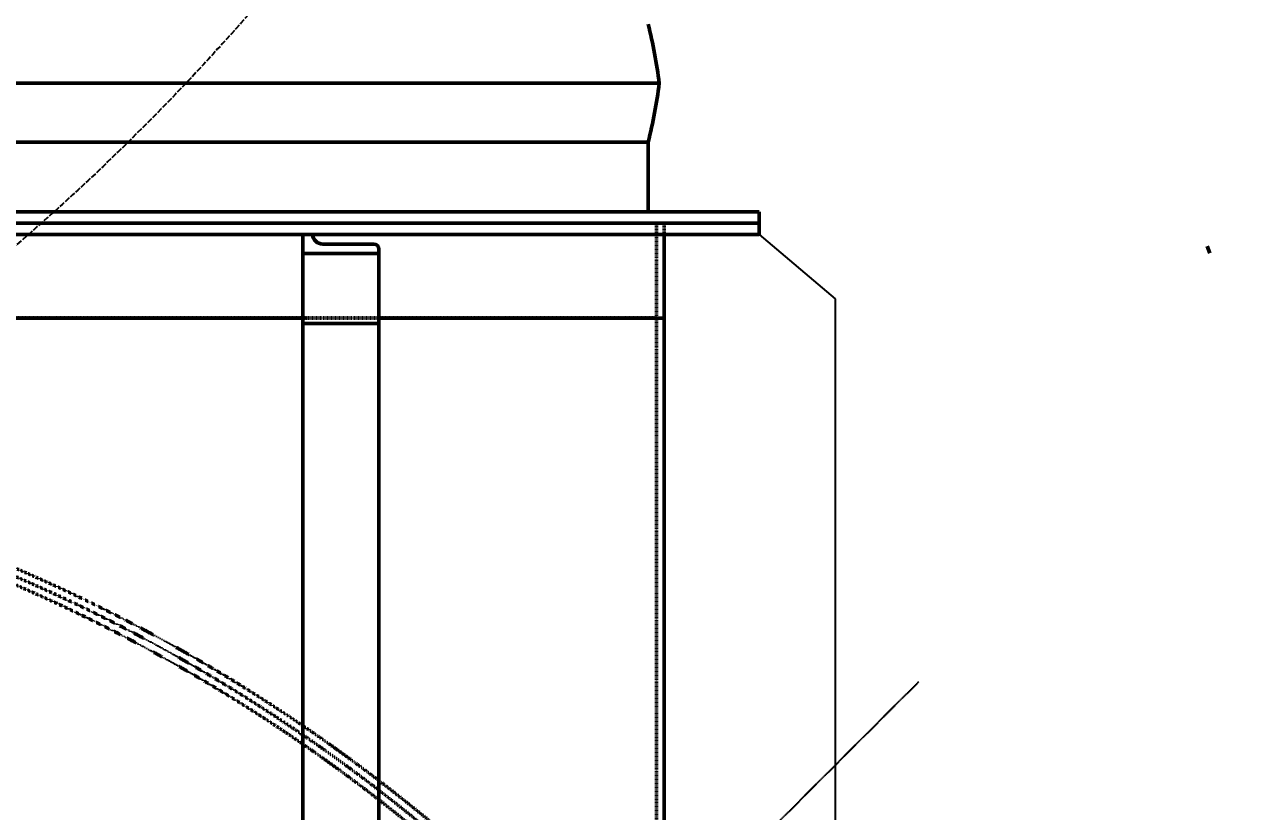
# Model space of a CAD drawing. Header units: millimetres. Extents: x -1263456 to 2767218, y -83310 to 50301.
# Drawn here: x 1091237 to 1092514, y -66149 to -65321 of the extents above; entities that cross this region are included whole.
import ezdxf

# ---------------------------------------------------------------- set-up
doc = ezdxf.new("R2010")
doc.units = ezdxf.units.MM
for name, pattern in [('AM_ISO02W050', [7.5, 6, -1.5]), ('AUSGEZOGEN', [0]), ('DASHED', [0.75, 0.5, -0.25]), ('DOT_CENTER', [14, 12, -1, 0, -1])]:
    doc.linetypes.add(name, pattern=pattern)
doc.layers.get('0').update_dxf_attribs({"color": 255, "lineweight": 50})
doc.layers.get('Defpoints').update_dxf_attribs({"linetype": 'AUSGEZOGEN'})
for name, color, linetype, lineweight in [('1', 2, 'Continuous', 25), ('AM_0', 7, 'Continuous', 50), ('AM_3', 6, 'AM_ISO02W050', 25), ('AM_5', 3, 'Continuous', 25)]:
    doc.layers.add(name, color=color, linetype=linetype, lineweight=lineweight)
doc.styles.get("Standard").update_dxf_attribs({"font": 'ISOCP.SHX', "width": 0.7})
doc.dimstyles.new('AM_ISO$0', dxfattribs={"dimtxt": 3.5, "dimasz": 3.5, "dimexe": 1, "dimexo": 1, "dimgap": 1.5, "dimtad": 1, "dimdsep": 46, "dimtxsty": 'Standard', "dimcen": 0, "dimclrd": 256, "dimclre": 256, "dimclrt": 2, "dimazin": 2, "dimtp": 0.1, "dimtm": 0.1, "dimtfac": 0.71, "dimtmove": 0, "dimatfit": 3, "dimfxl": 1, "dimlwd": -1, "dimlwe": -1, "dimarcsym": 1})
doc.dimstyles.new('AM_ISO$2', dxfattribs={"dimtxt": 3.25, "dimasz": 3.25, "dimexe": 1, "dimexo": 1, "dimgap": 1.5, "dimtad": 1, "dimdsep": 46, "dimtxsty": 'Standard', "dimcen": 0, "dimclrd": 256, "dimclre": 256, "dimclrt": 2, "dimazin": 2, "dimtp": 0.1, "dimtm": 0.1, "dimtfac": 0.71, "dimtmove": 0, "dimatfit": 3, "dimfxl": 1, "dimlwd": -1, "dimlwe": -1, "dimarcsym": 1})

# ---------------------------------------------------------------- blocks, each defined once
blk = doc.blocks.new('*D240')
at = {"layer": 'AM_5', "transparency": 16777216}
for p, q in [((1090659.9, -46860.2), (1090659.9, -49419.7)), ((1096659.9, -70454.3), (1096659.9, -49269.7)), ((1090922.4, -49344.7), (1096397.4, -49344.7))]:
    blk.add_line(p, q, dxfattribs=at)
for points in [[(1090922.4, -49300.9), (1090922.4, -49388.4), (1090659.9, -49344.7)], [(1096397.4, -49300.9), (1096397.4, -49388.4), (1096659.9, -49344.7)]]:
    blk.add_solid(points, dxfattribs=at)
at = {"layer": 'Defpoints', "color": 0, "transparency": 16777216}
for p in [(1090659.9, -46785.2), (1096659.9, -49344.7), (1096659.9, -70529.3, 93.7)]:
    blk.add_point(p, dxfattribs=at)
at = {"layer": 'AM_5', "color": 2, "transparency": 16777216, "insert": (1093659.9, -49100.9), "char_height": 262.5, "attachment_point": 5, "bg_fill": 3, "box_fill_scale": 1.1, "bg_fill_color": 256, "bg_fill_true_color": 13158600, "bg_fill_transparency": 0}
blk.add_mtext('6000', dxfattribs=at)
blk = doc.blocks.new('p1_4__1024', base_point=(-23056.7, 6726.9))
at = {"color": 7, "linetype": 'Continuous'}
for p, q in [((-23056.7, 7530.5), (-23056.7, 7510.5)), ((-23056.7, 7530.5), (-23052.2, 7530.5)), ((-23052.2, 7530.5), (-23046.7, 7530.5)), ((-23046.7, 7530.5), (-23046.7, 7530.5)), ((-23056.7, 7510.5), (-22976.7, 7510.5)), ((-23056.7, 7510.5), (-23056.7, 7442.5)), ((-23035.7, 7520.5), (-22982.2, 7520.5)), ((-22976.7, 7510.5), (-22976.7, 7515)), ((-22976.7, 7437), (-22976.7, 7510.5)), ((-23056.7, 7442.5), (-23056.7, 7436.8)), ((-23056.7, 7436.8), (-23056.7, 6726.9)), ((-22976.7, 7436.8), (-23056.7, 7436.8)), ((-22976.7, 7436.8), (-22976.7, 7437)), ((-22976.7, 6726.9), (-22976.7, 7436.8))]:
    blk.add_line(p, q, dxfattribs=at)
for centre, radius, start, end in [((-23035.7, 7531.5), 11, 185.2159, 270), ((-22982.2, 7515), 5.5, 0, 90)]:
    blk.add_arc(centre, radius, start, end, dxfattribs=at)
blk = doc.blocks.new('Ang_120x80x10__1025', base_point=(-26043.7, 2607.5))
blk.add_blockref('p1_4__1024', (-23056.7, 6726.9))
blk = doc.blocks.new('vent-lat')
at = {"color": 7, "linetype": 'Continuous'}
for p, q in [((50977, 105108), (26080, 105108)), ((26196, 104488), (50861, 104488)), ((50861, 104488), (50861, 103758)), ((52028, 103758), (25028, 103758)), ((52028, 103638), (52028, 103758)), ((50938, 103638), (40278, 103638)), ((50938, 103638), (40278, 103638)), ((50948, 103638), (50938, 103638)), ((50948, 103638), (50938, 103638)), ((51028, 103638), (50948, 103638)), ((51028, 103638), (50948, 103638)), ((51028, 103638), (52028, 103638)), ((51028, 103638), (52028, 103638)), ((52028, 103638), (52028, 103518)), ((40268, 103518), (47228, 103518)), ((47228, 103518), (47273, 103518)), ((47273, 103518), (47328, 103518)), ((47328, 103518), (47329, 103518)), ((47329, 103518), (50948, 103518)), ((50948, 103518), (51028, 103518)), ((51028, 103518), (52028, 103518)), ((51028, 102638), (51028, 103518)), ((40311, 102638), (47228, 102638)), ((48028, 102638), (51028, 102638)), ((51028, 95482), (51028, 102638))]:
    blk.add_line(p, q, dxfattribs=at)
at = {"color": 4, "linetype": 'DASHED'}
for p, q in [((50948, 103518), (50948, 103638)), ((51028, 103618), (51028, 103638)), ((51028, 103518), (51028, 103618)), ((50948, 102642), (50948, 103518)), ((50948, 102642), (26108, 102642)), ((47228, 102638), (47273, 102638)), ((47273, 102638), (48028, 102638)), ((50948, 95482), (50948, 102642))]:
    blk.add_line(p, q, dxfattribs=at)
at = {"color": 7, "linetype": 'Continuous'}
for centre, start, end in [((45244, 104356), 7.4795, 13.7327), ((45244, 105861), 346.2673, 352.5205)]:
    blk.add_arc(centre, 5782, start, end, dxfattribs=at)
at = {"color": 4, "linetype": 'DASHED'}
for radius, start, end in [(17787, 46.9803, 137.2861), (17707, 46.9797, 137.287), (17867, 46.981, 82.9587)]:
    blk.add_arc((37172, 83584), radius, start, end, dxfattribs=at)
at = {"layer": '1', "color": 7, "linetype": 'Continuous'}
blk.add_line((50957, 105249), (50918, 105470), dxfattribs=at)
at = {"layer": '1', "color": 6, "linetype": 'Continuous'}
for p, q in [((52028, 103518), (52828, 102841)), ((52828, 102841), (52828, 77715))]:
    blk.add_line(p, q, dxfattribs=at)
at = {"layer": '1', "color": 3, "linetype": 'DOT_CENTER'}
blk.add_line((53702, 98812), (30180, 75290), dxfattribs=at)
at = {"xscale": 10, "yscale": 10, "zscale": 10}
blk.add_blockref('Ang_120x80x10__1025', (17358, 54288), dxfattribs=at)
blk = doc.blocks.new('21112')
at = {"xscale": 0.1, "yscale": 0.1, "zscale": 0.1}
blk.add_blockref('vent-lat', (1086807.1, -76556.7, 4.6), dxfattribs=at)
blk = doc.blocks.new('*D248')
at = {"layer": 'AM_5', "transparency": 16777216}
blk.add_arc((1089659.1, -70529.7), 8624.8, 1.61931, 49.10722, dxfattribs=at)
for points in [[(1095279.2, -64041), (1095331.5, -63978.8), (1095118.8, -63852.9)], [(1098321.1, -70285.4), (1098239.9, -70286.6), (1098283.9, -70529.7)]]:
    blk.add_solid(points, dxfattribs=at)
at = {"layer": 'Defpoints', "color": 0, "transparency": 16777216}
for p in [(1102624.9, -54673.6, 1.7), (1094666.7, -64405.8, 0.3), (1097911.1, -68021.2), (1078370.5, -70529.7), (1117010, -70529.7)]:
    blk.add_point(p, dxfattribs=at)
at = {"layer": 'AM_5', "color": 2, "transparency": 16777216, "insert": (1097664.4, -66734.8), "char_height": 243.75, "attachment_point": 5, "rotation": 295.3633, "bg_fill": 3, "box_fill_scale": 1.1, "bg_fill_color": 256, "bg_fill_true_color": 13158600, "bg_fill_transparency": 0}
blk.add_mtext('50.73°', dxfattribs=at)

msp = doc.modelspace()

# ---------------------------------------------------------------- linework, layer by layer
at = {"layer": 'AM_0'}
msp.add_line((1092481, -65554.1), (1092483.7, -65561.6), dxfattribs=at)
at = {"layer": 'AM_3'}
msp.add_circle((1089660.1, -63729.7), 2405, dxfattribs=at)

# ---------------------------------------------------------------- next in the draw order: dimensions: what is measured, and where the dimension line sits
at = {"layer": 'AM_5'}
dim = msp.add_linear_dim(base=(1096659.9, -49344.7), p1=(1090659.9, -46785.2), p2=(1096659.9, -70529.3, 93.7), dimstyle='AM_ISO$0', override={"dimscale": 75, "dimdec": 0, "dimtdec": 6, "dimtfill": 1}, dxfattribs=at)
dim.commit()
dim.dimension.update_dxf_attribs({"geometry": '*D240', "text_midpoint": (1093659.9, -49100.9)})

# ---------------------------------------------------------------- next in the draw order: block references
at = {"layer": 'AM_0'}
msp.add_blockref('21112', (0, 663, -4.6), dxfattribs=at)

# ---------------------------------------------------------------- next in the draw order: dimensions: what is measured, and where the dimension line sits
at = {"layer": 'AM_5'}
dim = msp.add_angular_dim_2l(base=(1097911.1, -68021.2), line1=((1102624.9, -54673.6, 1.7), (1094666.7, -64405.8, 0.3)), line2=((1078370.5, -70529.7), (1117010, -70529.7)), dimstyle='AM_ISO$2', override={"dimscale": 75, "dimdec": 0, "dimpost": '', "dimadec": 2, "dimtdec": 6, "dimtfill": 1}, dxfattribs=at)
dim.commit()
dim.dimension.update_dxf_attribs({"geometry": '*D248', "text_midpoint": (1097664.4, -66734.8)})

doc.saveas('drawing.dxf')
